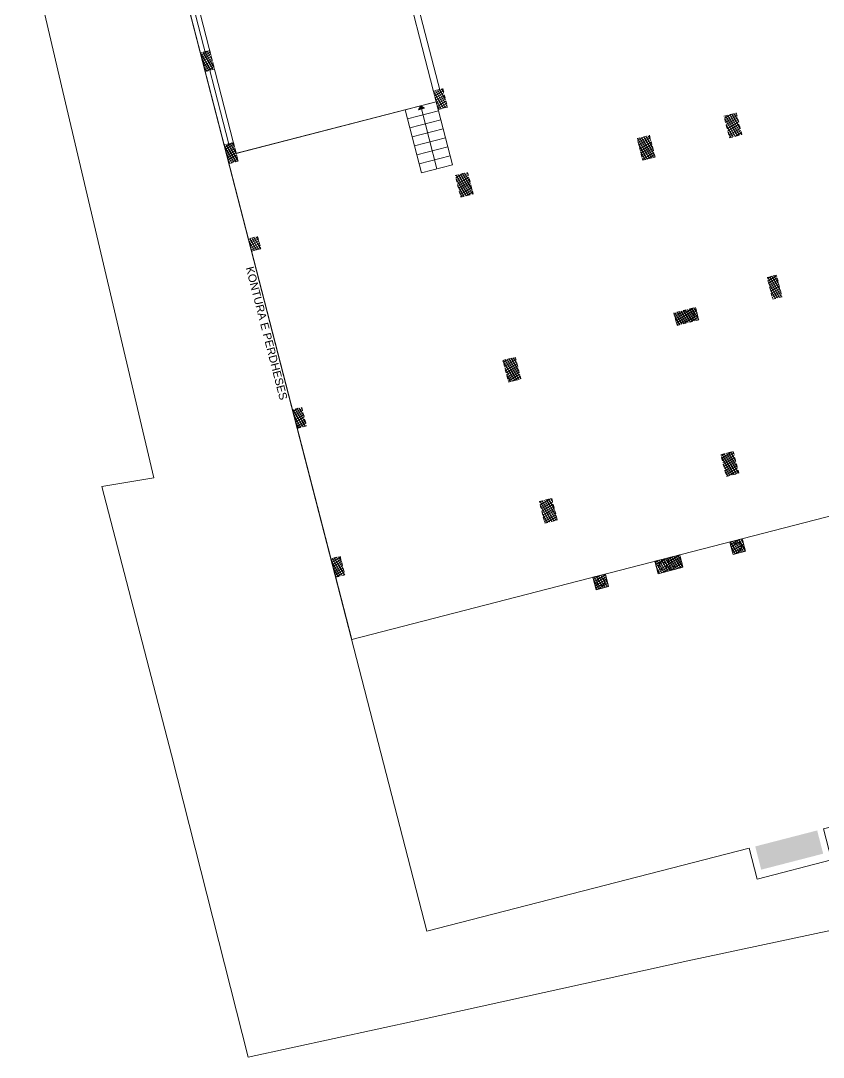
# Model space of a CAD drawing. Header units: metres. Extents: x 7515465 to 7515638, y 4752831 to 4752943.
# Drawn here: x 7515495.65 to 7515520.74, y 4752842.24 to 4752874.63 of the extents above; entities that cross this region are included whole.
import ezdxf

# ---------------------------------------------------------------- set-up
doc = ezdxf.new("R2010")
doc.units = ezdxf.units.M
doc.set_wipeout_variables(frame=1)
for name, pattern in [('Dashed Long', [529.166650772095, 317.4999952316285, -211.6666555404665]), ('Dashed Small', [141.11111111108, 70.55555555554, -70.55555555554]), ('Wipeout_Contour', [1000, 0, -1000])]:
    doc.linetypes.add(name, pattern=pattern)
for name, color, linetype, lineweight in [('0_Pen_No__10', 134, 'Continuous', 5), ('0_Pen_No__6', 5, 'Continuous', 5), ('New_0_Pen_No__1', 7, 'Continuous', 5), ('New_2D Drafting - General_Pen_No__20', 1, 'Continuous', 5), ('New_Structural - Bearing_Pen_No__1', 7, 'Continuous', 5), ('New_Structural - Bearing_Pen_No__42', 8, 'Continuous', 5), ('New_Vija bodrumit_Pen_No__6', 5, 'Continuous', 5)]:
    doc.layers.add(name, color=color, linetype=linetype, lineweight=lineweight)
for name, color, linetype, lineweight, true_color in [('New_0_Pen_No__25', 7, 'Continuous', 5, 0x40a5ff), ('New_Structural - Bearing_Pen_No__169', 7, 'Continuous', 5, 0x68b353), ('New_Structural - Bearing_Pen_No__61', 7, 'Continuous', 5, 0x6a6a6a)]:
    doc.layers.add(name, color=color, linetype=linetype, lineweight=lineweight, true_color=true_color)
doc.layers.add('New_Structural - Bearing', color=7, linetype='Continuous')
doc.styles.add('GENERATED_STYLE_3', font='arial.ttf')
doc.linetypes.add('Slash Double', pattern='A,0,[1,Perdhesa1.Shx,S=7.83950620227389,R=0,X=0,Y=0],-987.7777814865101,0', length=987.7777814865101)
pattern_1 = [(44.99999999999999, (-27108401.52130333, 59053074.94903519), (-45.96193909124158, 45.96193909124162), []), (135.0000000000002, (-27108401.52130333, 59053074.94903519), (45.96193909124145, 45.96193909124175), [])]

# ---------------------------------------------------------------- blocks, each defined once
blk = doc.blocks.new('Slab_2', base_point=(-172243.7521782704, 133527.4073564112))
at = {"layer": 'New_Structural - Bearing_Pen_No__1', "color": 7, "linetype": 'Continuous', "lineweight": 5, "flags": 128}
blk.add_lwpolyline([(-172243.7521782704, 133527.4073564112), (-168952.1958727278, 127571.5063988194), (-164671.8934405334, 129937.067496188), (-167963.448156558, 135892.9372388795)], close=True, dxfattribs=at)
blk = doc.blocks.new('Slab_3', base_point=(-175383.3593085408, 181590.5025359094))
at = {"layer": 'New_Structural - Bearing_Pen_No__1', "color": 7, "linetype": 'Continuous', "lineweight": 5, "flags": 128}
blk.add_lwpolyline([(-175383.3593085408, 181590.5025359094), (-193325.9730895013, 171674.3865763694), (-172147.0263479128, 133352.3597643673), (-167866.7152223065, 135717.9048283622), (-164744.4063095376, 130068.2751593441), (-169024.7174349353, 127702.7300954685), (-168879.6064338386, 127440.1604907215), (-150936.9926530905, 137356.2764501423)], close=True, dxfattribs=at)
blk = doc.blocks.new('Column_1', base_point=(-156761.8125266954, 148311.9728805795))
at = {"color": 254, "linetype": 'Wipeout_Contour', "lineweight": 0, "ltscale": 863210.2623438856}
blk.add_wipeout([(-156840.11826246235, 148040.1858099774), (-156490.02545609328, 148233.66714480525), (-156683.50679092857, 148583.75995118177), (-157033.5995972939, 148390.27861634648)], dxfattribs=at).dxf.layer = 'New_Structural - Bearing'
at = {"layer": 'New_Structural - Bearing_Pen_No__169', "linetype": 'Continuous', "lineweight": 5, "true_color": 0x68b353}
h = blk.add_hatch(dxfattribs=at)
h.set_pattern_fill('CONCRETE_BLOCK', color=85, style=0, pattern_type=2)
h.set_pattern_definition(pattern_1)
h.paths.add_polyline_path([(-156840.1182624623, 148040.1858099774), (-156490.0254560933, 148233.6671448052), (-156683.5067909285, 148583.7599511817), (-157033.5995972939, 148390.2786163464)])
at = {"layer": 'New_Structural - Bearing_Pen_No__42', "color": 8, "linetype": 'Dashed Small', "lineweight": 5, "flags": 128}
blk.add_lwpolyline([(-156840.1182624623, 148040.1858099774), (-157033.5995972939, 148390.2786163464), (-156683.5067909285, 148583.7599511817), (-156490.0254560933, 148233.6671448052)], close=True, dxfattribs=at)
blk = doc.blocks.new('Column_3', base_point=(-167983.1117395945, 135824.9605734199))
at = {"color": 254, "linetype": 'Wipeout_Contour', "lineweight": 0, "ltscale": 864100.2379212824}
blk.add_wipeout([(-167647.98663429538, 135838.7867731601), (-167793.09763620788, 136101.35637749732), (-168318.2368448935, 135811.13437367976), (-168173.12584298098, 135548.5647693351)], dxfattribs=at).dxf.layer = 'New_Structural - Bearing'
at = {"layer": 'New_Structural - Bearing_Pen_No__42', "linetype": 'Continuous', "lineweight": 5}
h = blk.add_hatch(dxfattribs=at)
h.set_pattern_fill('CONCRETE_BLOCK', color=8, style=0, pattern_type=2)
h.set_pattern_definition(pattern_1)
h.paths.add_polyline_path([(-167647.9866342954, 135838.7867731601), (-167793.0976362079, 136101.3563774973), (-168318.2368448935, 135811.1343736798), (-168173.125842981, 135548.5647693351)])
at = {"layer": 'New_Structural - Bearing_Pen_No__42', "color": 8, "linetype": 'Dashed Small', "lineweight": 5, "flags": 128}
blk.add_lwpolyline([(-167647.9866342954, 135838.7867731601), (-167793.0976362079, 136101.3563774973), (-168318.2368448935, 135811.1343736798), (-168173.125842981, 135548.5647693351)], close=True, dxfattribs=at)
blk = doc.blocks.new('Column_7', base_point=(-164900.2888805233, 147406.0767961815))
at = {"color": 254, "linetype": 'Wipeout_Contour', "lineweight": 0, "ltscale": 884721.5924064456}
blk.add_wipeout([(-164521.4021745026, 147444.0881629065), (-164666.51317641512, 147706.6577672437), (-165279.1755865477, 147368.06542945656), (-165134.0645846352, 147105.4958251119)], dxfattribs=at).dxf.layer = 'New_Structural - Bearing'
at = {"layer": 'New_Structural - Bearing_Pen_No__42', "linetype": 'Continuous', "lineweight": 5}
h = blk.add_hatch(dxfattribs=at)
h.set_pattern_fill('CONCRETE_BLOCK', color=8, style=0, pattern_type=2)
h.set_pattern_definition(pattern_1)
h.paths.add_polyline_path([(-164521.4021745026, 147444.0881629065), (-164666.5131764151, 147706.6577672437), (-165279.1755865477, 147368.0654294565), (-165134.0645846352, 147105.4958251119)])
at = {"layer": 'New_Structural - Bearing_Pen_No__42', "color": 8, "linetype": 'Dashed Small', "lineweight": 5, "flags": 128}
blk.add_lwpolyline([(-164521.4021745026, 147444.0881629065), (-164666.5131764151, 147706.6577672437), (-165279.1755865477, 147368.0654294565), (-165134.0645846352, 147105.4958251119)], close=True, dxfattribs=at)
blk = doc.blocks.new('Column_8', base_point=(-164715.6918257363, 129912.7612996101))
at = {"color": 254, "linetype": 'Wipeout_Contour', "lineweight": 0, "ltscale": 839129.6889753968}
blk.add_wipeout([(-164380.5667204373, 129926.58749935035), (-164525.6777223498, 130189.15710369502), (-165050.8169310354, 129898.93509987001), (-164905.70592912662, 129636.3654955328)], dxfattribs=at).dxf.layer = 'New_Structural - Bearing'
at = {"layer": 'New_Structural - Bearing_Pen_No__42', "linetype": 'Continuous', "lineweight": 5}
h = blk.add_hatch(dxfattribs=at)
h.set_pattern_fill('CONCRETE_BLOCK', color=8, style=0, pattern_type=2)
h.set_pattern_definition(pattern_1)
h.paths.add_polyline_path([(-164380.5667204373, 129926.5874993503), (-164525.6777223498, 130189.157103695), (-165050.8169310354, 129898.93509987), (-164905.7059291266, 129636.3654955328)])
at = {"layer": 'New_Structural - Bearing_Pen_No__42', "color": 8, "linetype": 'Dashed Small', "lineweight": 5, "flags": 128}
blk.add_lwpolyline([(-164380.5667204373, 129926.5874993503), (-164525.6777223498, 130189.157103695), (-165050.8169310354, 129898.93509987), (-164905.7059291266, 129636.3654955328)], close=True, dxfattribs=at)
blk = doc.blocks.new('Column_9', base_point=(-165574.1473426446, 137213.4090767056))
at = {"color": 254, "linetype": 'Wipeout_Contour', "lineweight": 0, "ltscale": 860162.1203230715}
blk.add_wipeout([(-165171.07546963915, 137207.6588427126), (-165364.55680552125, 137557.75164850053), (-165977.2192156501, 137219.15931070593), (-165783.737879768, 136869.066504918)], dxfattribs=at).dxf.layer = 'New_Structural - Bearing'
at = {"layer": 'New_Structural - Bearing_Pen_No__42', "linetype": 'Continuous', "lineweight": 5}
h = blk.add_hatch(dxfattribs=at)
h.set_pattern_fill('CONCRETE_BLOCK', color=8, style=0, pattern_type=2)
h.set_pattern_definition(pattern_1)
h.paths.add_polyline_path([(-165171.0754696392, 137207.6588427126), (-165364.5568055212, 137557.7516485006), (-165977.2192156501, 137219.159310706), (-165783.737879768, 136869.066504918)])
at = {"layer": 'New_Structural - Bearing_Pen_No__42', "color": 8, "linetype": 'Dashed Small', "lineweight": 5, "flags": 128}
blk.add_lwpolyline([(-165171.0754696392, 137207.6588427126), (-165364.5568055212, 137557.7516485006), (-165977.2192156501, 137219.159310706), (-165783.737879768, 136869.066504918)], close=True, dxfattribs=at)
blk = doc.blocks.new('Column_10', base_point=(-169469.0086605474, 144881.1405924112))
at = {"color": 254, "linetype": 'Wipeout_Contour', "lineweight": 0, "ltscale": 891833.1890785601}
blk.add_wipeout([(-169065.93678754193, 144875.3903584108), (-169259.41812342402, 145225.48316419873), (-169872.0805335529, 144886.89082640412), (-169678.5991976708, 144536.7980206162)], dxfattribs=at).dxf.layer = 'New_Structural - Bearing'
at = {"layer": 'New_Structural - Bearing_Pen_No__42', "linetype": 'Continuous', "lineweight": 5}
h = blk.add_hatch(dxfattribs=at)
h.set_pattern_fill('CONCRETE_BLOCK', color=8, style=0, pattern_type=2)
h.set_pattern_definition(pattern_1)
h.paths.add_polyline_path([(-169065.936787542, 144875.3903584108), (-169259.4181234241, 145225.4831641987), (-169872.0805335529, 144886.8908264041), (-169678.5991976708, 144536.7980206162)])
at = {"layer": 'New_Structural - Bearing_Pen_No__42', "color": 8, "linetype": 'Dashed Small', "lineweight": 5, "flags": 128}
blk.add_lwpolyline([(-169065.936787542, 144875.3903584108), (-169259.4181234241, 145225.4831641987), (-169872.0805335529, 144886.8908264041), (-169678.5991976708, 144536.7980206162)], close=True, dxfattribs=at)
blk = doc.blocks.new('Column_11', base_point=(-157236.8343281895, 134046.0062714145))
at = {"color": 254, "linetype": 'Wipeout_Contour', "lineweight": 0, "ltscale": 826480.1087852789}
blk.add_wipeout([(-156901.70922289038, 134059.8324711546), (-157046.82022480288, 134322.40207549182), (-157571.9594334885, 134032.18007167426), (-157426.8484315797, 133769.6104673296)], dxfattribs=at).dxf.layer = 'New_Structural - Bearing'
at = {"layer": 'New_Structural - Bearing_Pen_No__42', "linetype": 'Continuous', "lineweight": 5}
h = blk.add_hatch(dxfattribs=at)
h.set_pattern_fill('CONCRETE_BLOCK', color=8, style=0, pattern_type=2)
h.set_pattern_definition(pattern_1)
h.paths.add_polyline_path([(-156901.7092228904, 134059.8324711546), (-157046.8202248029, 134322.4020754918), (-157571.9594334885, 134032.1800716743), (-157426.8484315798, 133769.6104673296)])
at = {"layer": 'New_Structural - Bearing_Pen_No__42', "color": 8, "linetype": 'Dashed Small', "lineweight": 5, "flags": 128}
blk.add_lwpolyline([(-156901.7092228904, 134059.8324711546), (-157046.8202248029, 134322.4020754918), (-157571.9594334885, 134032.1800716743), (-157426.8484315798, 133769.6104673296)], close=True, dxfattribs=at)
blk = doc.blocks.new('Column_15', base_point=(-168114.6393148564, 142430.4909465164))
at = {"color": 254, "linetype": 'Wipeout_Contour', "lineweight": 0, "ltscale": 881354.312276698}
blk.add_wipeout([(-167711.56744185093, 142424.740712516), (-167905.04877773303, 142774.83351831138), (-168517.7111878656, 142436.24118051678), (-168324.22985198352, 142086.1483747214)], dxfattribs=at).dxf.layer = 'New_Structural - Bearing'
at = {"layer": 'New_Structural - Bearing_Pen_No__42', "linetype": 'Continuous', "lineweight": 5}
h = blk.add_hatch(dxfattribs=at)
h.set_pattern_fill('CONCRETE_BLOCK', color=8, style=0, pattern_type=2)
h.set_pattern_definition(pattern_1)
h.paths.add_polyline_path([(-167711.5674418509, 142424.740712516), (-167905.048777733, 142774.8335183114), (-168517.7111878656, 142436.2411805168), (-168324.2298519835, 142086.1483747214)])
at = {"layer": 'New_Structural - Bearing_Pen_No__42', "color": 8, "linetype": 'Dashed Small', "lineweight": 5, "flags": 128}
blk.add_lwpolyline([(-167711.5674418509, 142424.740712516), (-167905.048777733, 142774.8335183114), (-168517.7111878656, 142436.2411805168), (-168324.2298519835, 142086.1483747214)], close=True, dxfattribs=at)
blk = doc.blocks.new('Column_17', base_point=(-167315.1309647486, 128476.1623586565))
at = {"color": 254, "linetype": 'Wipeout_Contour', "lineweight": 0, "ltscale": 843806.2024858064}
blk.add_wipeout([(-166980.00585944948, 128489.98855839671), (-167125.11686136198, 128752.55816273393), (-167650.2560700476, 128462.33615891637), (-167505.1450681388, 128199.7665545717)], dxfattribs=at).dxf.layer = 'New_Structural - Bearing'
at = {"layer": 'New_Structural - Bearing_Pen_No__42', "linetype": 'Continuous', "lineweight": 5}
h = blk.add_hatch(dxfattribs=at)
h.set_pattern_fill('CONCRETE_BLOCK', color=8, style=0, pattern_type=2)
h.set_pattern_definition(pattern_1)
h.paths.add_polyline_path([(-166980.0058594495, 128489.9885583967), (-167125.116861362, 128752.5581627339), (-167650.2560700476, 128462.3361589164), (-167505.1450681388, 128199.7665545717)])
at = {"layer": 'New_Structural - Bearing_Pen_No__42', "color": 8, "linetype": 'Dashed Small', "lineweight": 5, "flags": 128}
blk.add_lwpolyline([(-166980.0058594495, 128489.9885583967), (-167125.116861362, 128752.5581627339), (-167650.2560700476, 128462.3361589164), (-167505.1450681388, 128199.7665545717)], close=True, dxfattribs=at)
blk = doc.blocks.new('Column_25', base_point=(-153031.3444921486, 136370.2008057013))
at = {"color": 254, "linetype": 'Wipeout_Contour', "lineweight": 0, "ltscale": 819907.3780786816}
blk.add_wipeout([(-152696.21938684958, 136384.02700544146), (-152841.33038875836, 136646.59660978612), (-153366.4695974477, 136356.37460596111), (-153221.3585955352, 136093.8050016239)], dxfattribs=at).dxf.layer = 'New_Structural - Bearing'
at = {"layer": 'New_Structural - Bearing_Pen_No__42', "linetype": 'Continuous', "lineweight": 5}
h = blk.add_hatch(dxfattribs=at)
h.set_pattern_fill('CONCRETE_BLOCK', color=8, style=0, pattern_type=2)
h.set_pattern_definition(pattern_1)
h.paths.add_polyline_path([(-152696.2193868496, 136384.0270054415), (-152841.3303887583, 136646.5966097862), (-153366.4695974477, 136356.3746059611), (-153221.3585955352, 136093.8050016239)])
at = {"layer": 'New_Structural - Bearing_Pen_No__42', "color": 8, "linetype": 'Dashed Small', "lineweight": 5, "flags": 128}
blk.add_lwpolyline([(-152696.2193868496, 136384.0270054415), (-152841.3303887583, 136646.5966097862), (-153366.4695974477, 136356.3746059611), (-153221.3585955352, 136093.8050016239)], close=True, dxfattribs=at)
blk = doc.blocks.new('Column_28', base_point=(-163326.8876299262, 144962.2213084102))
at = {"color": 254, "linetype": 'Wipeout_Contour', "lineweight": 0, "ltscale": 873519.2720615502}
blk.add_wipeout([(-163074.6770053357, 144815.9687988311), (-163316.52867518738, 145253.58480606973), (-163579.098254513, 145108.47381798923), (-163337.2465846613, 144670.8578107506)], dxfattribs=at).dxf.layer = 'New_Structural - Bearing'
at = {"layer": 'New_Structural - Bearing_Pen_No__42', "linetype": 'Continuous', "lineweight": 5}
h = blk.add_hatch(dxfattribs=at)
h.set_pattern_fill('CONCRETE_BLOCK', color=8, style=0, pattern_type=2)
h.set_pattern_definition(pattern_1)
h.paths.add_polyline_path([(-163074.6770053357, 144815.9687988311), (-163316.5286751874, 145253.5848060697), (-163579.098254513, 145108.4738179892), (-163337.2465846613, 144670.8578107506)])
at = {"layer": 'New_Structural - Bearing_Pen_No__42', "color": 8, "linetype": 'Dashed Small', "lineweight": 5, "flags": 128}
blk.add_lwpolyline([(-163074.6770053357, 144815.9687988311), (-163316.5286751874, 145253.5848060697), (-163579.098254513, 145108.4738179892), (-163337.2465846613, 144670.8578107506)], close=True, dxfattribs=at)
blk = doc.blocks.new('Column_30', base_point=(-159201.2127674073, 147430.8361140862))
at = {"color": 254, "linetype": 'Wipeout_Contour', "lineweight": 0, "ltscale": 867926.191915613}
blk.add_wipeout([(-158798.14089440182, 147425.0858800933), (-158991.62223028764, 147775.17868588123), (-159604.2846404165, 147436.58634807917), (-159410.80330453068, 147086.4935422987)], dxfattribs=at).dxf.layer = 'New_Structural - Bearing'
at = {"layer": 'New_Structural - Bearing_Pen_No__42', "linetype": 'Continuous', "lineweight": 5}
h = blk.add_hatch(dxfattribs=at)
h.set_pattern_fill('CONCRETE_BLOCK', color=8, style=0, pattern_type=2)
h.set_pattern_definition(pattern_1)
h.paths.add_polyline_path([(-158798.1408944018, 147425.0858800933), (-158991.6222302876, 147775.1786858812), (-159604.2846404165, 147436.5863480791), (-159410.8033045307, 147086.4935422987)])
at = {"layer": 'New_Structural - Bearing_Pen_No__42', "color": 8, "linetype": 'Dashed Small', "lineweight": 5, "flags": 128}
blk.add_lwpolyline([(-158798.1408944018, 147425.0858800933), (-158991.6222302876, 147775.1786858812), (-159604.2846404165, 147436.5863480791), (-159410.8033045307, 147086.4935422987)], close=True, dxfattribs=at)
blk = doc.blocks.new('Column_36', base_point=(-167983.1117395945, 135824.9605734199))
at = {"layer": 'New_Structural - Bearing_Pen_No__42', "linetype": 'Continuous', "lineweight": 5}
h = blk.add_hatch(dxfattribs=at)
h.set_pattern_fill('CONCRETE_BLOCK', color=8, style=0, pattern_type=2)
h.set_pattern_definition(pattern_1)
h.paths.add_polyline_path([(-167647.9866342954, 135838.7867731601), (-167793.0976362079, 136101.3563774973), (-168318.2368448935, 135811.1343736798), (-168173.125842981, 135548.5647693351)])
at = {"layer": 'New_Structural - Bearing_Pen_No__42', "color": 8, "linetype": 'Dashed Small', "lineweight": 5, "flags": 128}
blk.add_lwpolyline([(-167647.9866342954, 135838.7867731601), (-167793.0976362079, 136101.3563774973), (-168318.2368448935, 135811.1343736798), (-168173.125842981, 135548.5647693351)], close=True, dxfattribs=at)
blk = doc.blocks.new('Column_40', base_point=(-164900.2888805233, 147406.0767961815))
at = {"layer": 'New_Structural - Bearing_Pen_No__42', "linetype": 'Continuous', "lineweight": 5}
h = blk.add_hatch(dxfattribs=at)
h.set_pattern_fill('CONCRETE_BLOCK', color=8, style=0, pattern_type=2)
h.set_pattern_definition(pattern_1)
h.paths.add_polyline_path([(-164521.4021745026, 147444.0881629065), (-164666.5131764151, 147706.6577672437), (-165279.1755865477, 147368.0654294565), (-165134.0645846352, 147105.4958251119)])
at = {"layer": 'New_Structural - Bearing_Pen_No__42', "color": 8, "linetype": 'Dashed Small', "lineweight": 5, "flags": 128}
blk.add_lwpolyline([(-164521.4021745026, 147444.0881629065), (-164666.5131764151, 147706.6577672437), (-165279.1755865477, 147368.0654294565), (-165134.0645846352, 147105.4958251119)], close=True, dxfattribs=at)
blk = doc.blocks.new('Column_41', base_point=(-164715.6918257363, 129912.7612996101))
at = {"layer": 'New_Structural - Bearing_Pen_No__42', "linetype": 'Continuous', "lineweight": 5}
h = blk.add_hatch(dxfattribs=at)
h.set_pattern_fill('CONCRETE_BLOCK', color=8, style=0, pattern_type=2)
h.set_pattern_definition(pattern_1)
h.paths.add_polyline_path([(-164380.5667204373, 129926.5874993503), (-164525.6777223498, 130189.157103695), (-165050.8169310354, 129898.93509987), (-164905.7059291266, 129636.3654955328)])
at = {"layer": 'New_Structural - Bearing_Pen_No__42', "color": 8, "linetype": 'Dashed Small', "lineweight": 5, "flags": 128}
blk.add_lwpolyline([(-164380.5667204373, 129926.5874993503), (-164525.6777223498, 130189.157103695), (-165050.8169310354, 129898.93509987), (-164905.7059291266, 129636.3654955328)], close=True, dxfattribs=at)
blk = doc.blocks.new('Column_42', base_point=(-165574.1473426446, 137213.4090767056))
at = {"layer": 'New_Structural - Bearing_Pen_No__42', "linetype": 'Continuous', "lineweight": 5}
h = blk.add_hatch(dxfattribs=at)
h.set_pattern_fill('CONCRETE_BLOCK', color=8, style=0, pattern_type=2)
h.set_pattern_definition(pattern_1)
h.paths.add_polyline_path([(-165171.0754696392, 137207.6588427126), (-165364.5568055212, 137557.7516485006), (-165977.2192156501, 137219.159310706), (-165783.737879768, 136869.066504918)])
at = {"layer": 'New_Structural - Bearing_Pen_No__42', "color": 8, "linetype": 'Dashed Small', "lineweight": 5, "flags": 128}
blk.add_lwpolyline([(-165171.0754696392, 137207.6588427126), (-165364.5568055212, 137557.7516485006), (-165977.2192156501, 137219.159310706), (-165783.737879768, 136869.066504918)], close=True, dxfattribs=at)
blk = doc.blocks.new('Column_43', base_point=(-169469.0086605474, 144881.1405924112))
at = {"layer": 'New_Structural - Bearing_Pen_No__42', "linetype": 'Continuous', "lineweight": 5}
h = blk.add_hatch(dxfattribs=at)
h.set_pattern_fill('CONCRETE_BLOCK', color=8, style=0, pattern_type=2)
h.set_pattern_definition(pattern_1)
h.paths.add_polyline_path([(-169065.936787542, 144875.3903584108), (-169259.4181234241, 145225.4831641987), (-169872.0805335529, 144886.8908264041), (-169678.5991976708, 144536.7980206162)])
at = {"layer": 'New_Structural - Bearing_Pen_No__42', "color": 8, "linetype": 'Dashed Small', "lineweight": 5, "flags": 128}
blk.add_lwpolyline([(-169065.936787542, 144875.3903584108), (-169259.4181234241, 145225.4831641987), (-169872.0805335529, 144886.8908264041), (-169678.5991976708, 144536.7980206162)], close=True, dxfattribs=at)
blk = doc.blocks.new('Column_44', base_point=(-157236.8343281895, 134046.0062714145))
at = {"layer": 'New_Structural - Bearing_Pen_No__42', "linetype": 'Continuous', "lineweight": 5}
h = blk.add_hatch(dxfattribs=at)
h.set_pattern_fill('CONCRETE_BLOCK', color=8, style=0, pattern_type=2)
h.set_pattern_definition(pattern_1)
h.paths.add_polyline_path([(-156901.7092228904, 134059.8324711546), (-157046.8202248029, 134322.4020754918), (-157571.9594334885, 134032.1800716743), (-157426.8484315798, 133769.6104673296)])
at = {"layer": 'New_Structural - Bearing_Pen_No__42', "color": 8, "linetype": 'Dashed Small', "lineweight": 5, "flags": 128}
blk.add_lwpolyline([(-156901.7092228904, 134059.8324711546), (-157046.8202248029, 134322.4020754918), (-157571.9594334885, 134032.1800716743), (-157426.8484315798, 133769.6104673296)], close=True, dxfattribs=at)
blk = doc.blocks.new('Column_48', base_point=(-168114.6393148564, 142430.4909465164))
at = {"layer": 'New_Structural - Bearing_Pen_No__42', "linetype": 'Continuous', "lineweight": 5}
h = blk.add_hatch(dxfattribs=at)
h.set_pattern_fill('CONCRETE_BLOCK', color=8, style=0, pattern_type=2)
h.set_pattern_definition(pattern_1)
h.paths.add_polyline_path([(-167711.5674418509, 142424.740712516), (-167905.048777733, 142774.8335183114), (-168517.7111878656, 142436.2411805168), (-168324.2298519835, 142086.1483747214)])
at = {"layer": 'New_Structural - Bearing_Pen_No__42', "color": 8, "linetype": 'Dashed Small', "lineweight": 5, "flags": 128}
blk.add_lwpolyline([(-167711.5674418509, 142424.740712516), (-167905.048777733, 142774.8335183114), (-168517.7111878656, 142436.2411805168), (-168324.2298519835, 142086.1483747214)], close=True, dxfattribs=at)
blk = doc.blocks.new('Column_50', base_point=(-167315.1309647486, 128476.1623586565))
at = {"layer": 'New_Structural - Bearing_Pen_No__42', "linetype": 'Continuous', "lineweight": 5}
h = blk.add_hatch(dxfattribs=at)
h.set_pattern_fill('CONCRETE_BLOCK', color=8, style=0, pattern_type=2)
h.set_pattern_definition(pattern_1)
h.paths.add_polyline_path([(-166980.0058594495, 128489.9885583967), (-167125.116861362, 128752.5581627339), (-167650.2560700476, 128462.3361589164), (-167505.1450681388, 128199.7665545717)])
at = {"layer": 'New_Structural - Bearing_Pen_No__42', "color": 8, "linetype": 'Dashed Small', "lineweight": 5, "flags": 128}
blk.add_lwpolyline([(-166980.0058594495, 128489.9885583967), (-167125.116861362, 128752.5581627339), (-167650.2560700476, 128462.3361589164), (-167505.1450681388, 128199.7665545717)], close=True, dxfattribs=at)
blk = doc.blocks.new('Column_58', base_point=(-153031.3444921486, 136370.2008057013))
at = {"layer": 'New_Structural - Bearing_Pen_No__42', "linetype": 'Continuous', "lineweight": 5}
h = blk.add_hatch(dxfattribs=at)
h.set_pattern_fill('CONCRETE_BLOCK', color=8, style=0, pattern_type=2)
h.set_pattern_definition(pattern_1)
h.paths.add_polyline_path([(-152696.2193868496, 136384.0270054415), (-152841.3303887583, 136646.5966097862), (-153366.4695974477, 136356.3746059611), (-153221.3585955352, 136093.8050016239)])
at = {"layer": 'New_Structural - Bearing_Pen_No__42', "color": 8, "linetype": 'Dashed Small', "lineweight": 5, "flags": 128}
blk.add_lwpolyline([(-152696.2193868496, 136384.0270054415), (-152841.3303887583, 136646.5966097862), (-153366.4695974477, 136356.3746059611), (-153221.3585955352, 136093.8050016239)], close=True, dxfattribs=at)
blk = doc.blocks.new('Column_61', base_point=(-163326.8876299262, 144962.2213084102))
at = {"layer": 'New_Structural - Bearing_Pen_No__42', "linetype": 'Continuous', "lineweight": 5}
h = blk.add_hatch(dxfattribs=at)
h.set_pattern_fill('CONCRETE_BLOCK', color=8, style=0, pattern_type=2)
h.set_pattern_definition(pattern_1)
h.paths.add_polyline_path([(-162982.5450581312, 144752.6307712868), (-163321.1373959258, 145365.2931814194), (-163671.2302017175, 145171.8118455335), (-163332.6378639229, 144559.149435401)])
at = {"layer": 'New_Structural - Bearing_Pen_No__42', "color": 8, "linetype": 'Dashed Small', "lineweight": 5, "flags": 128}
blk.add_lwpolyline([(-162982.5450581312, 144752.6307712868), (-163321.1373959258, 145365.2931814194), (-163671.2302017175, 145171.8118455335), (-163332.6378639229, 144559.149435401)], close=True, dxfattribs=at)
blk = doc.blocks.new('Column_63', base_point=(-159201.2127674073, 147430.8361140862))
at = {"layer": 'New_Structural - Bearing_Pen_No__42', "linetype": 'Continuous', "lineweight": 5}
h = blk.add_hatch(dxfattribs=at)
h.set_pattern_fill('CONCRETE_BLOCK', color=8, style=0, pattern_type=2)
h.set_pattern_definition(pattern_1)
h.paths.add_polyline_path([(-158798.1408944018, 147425.0858800933), (-158991.6222302876, 147775.1786858812), (-159604.2846404165, 147436.5863480791), (-159410.8033045307, 147086.4935422987)])
at = {"layer": 'New_Structural - Bearing_Pen_No__42', "color": 8, "linetype": 'Dashed Small', "lineweight": 5, "flags": 128}
blk.add_lwpolyline([(-158798.1408944018, 147425.0858800933), (-158991.6222302876, 147775.1786858812), (-159604.2846404165, 147436.5863480791), (-159410.8033045307, 147086.4935422987)], close=True, dxfattribs=at)
blk = doc.blocks.new('Column_69', base_point=(-155787.8357698917, 146547.0610891059))
at = {"color": 254, "linetype": 'Wipeout_Contour', "lineweight": 0, "ltscale": 855531.937776977}
blk.add_wipeout([(-155866.1415056586, 146275.2740185037), (-155516.04869929326, 146468.755353339), (-155709.53003412855, 146818.84815970805), (-156059.6228404939, 146625.3668248802)], dxfattribs=at).dxf.layer = 'New_Structural - Bearing'
at = {"layer": 'New_Structural - Bearing_Pen_No__169', "linetype": 'Continuous', "lineweight": 5, "true_color": 0x68b353}
h = blk.add_hatch(dxfattribs=at)
h.set_pattern_fill('CONCRETE_BLOCK', color=85, style=0, pattern_type=2)
h.set_pattern_definition(pattern_1)
h.paths.add_polyline_path([(-155866.1415056586, 146275.2740185037), (-155516.0486992933, 146468.755353339), (-155709.5300341286, 146818.8481597081), (-156059.6228404939, 146625.3668248802)])
at = {"layer": 'New_Structural - Bearing_Pen_No__42', "color": 8, "linetype": 'Dashed Small', "lineweight": 5, "flags": 128}
blk.add_lwpolyline([(-155866.1415056586, 146275.2740185037), (-156059.6228404939, 146625.3668248802), (-155709.5300341286, 146818.8481597081), (-155516.0486992933, 146468.755353339)], close=True, dxfattribs=at)
blk = doc.blocks.new('Column_72', base_point=(-154626.3489512764, 144445.4207411334))
at = {"color": 254, "linetype": 'Wipeout_Contour', "lineweight": 0, "ltscale": 846393.0766264524}
blk.add_wipeout([(-154704.6546870433, 144173.6336705312), (-154354.56188067797, 144367.1150053665), (-154548.04321551326, 144717.20781173557), (-154898.1360218786, 144523.72647690028)], dxfattribs=at).dxf.layer = 'New_Structural - Bearing'
at = {"layer": 'New_Structural - Bearing_Pen_No__169', "linetype": 'Continuous', "lineweight": 5, "true_color": 0x68b353}
h = blk.add_hatch(dxfattribs=at)
h.set_pattern_fill('CONCRETE_BLOCK', color=85, style=0, pattern_type=2)
h.set_pattern_definition(pattern_1)
h.paths.add_polyline_path([(-154704.6546870433, 144173.6336705312), (-154354.5618806779, 144367.1150053665), (-154548.0432155132, 144717.2078117356), (-154898.1360218786, 144523.7264769003)])
at = {"layer": 'New_Structural - Bearing_Pen_No__42', "color": 8, "linetype": 'Dashed Small', "lineweight": 5, "flags": 128}
blk.add_lwpolyline([(-154704.6546870433, 144173.6336705312), (-154898.1360218786, 144523.7264769003), (-154548.0432155132, 144717.2078117356), (-154354.5618806779, 144367.1150053665)], close=True, dxfattribs=at)
blk = doc.blocks.new('Column_74', base_point=(-155594.354434941, 146196.968282707))
at = {"color": 254, "linetype": 'Wipeout_Contour', "lineweight": 0, "ltscale": 854008.869407107}
blk.add_wipeout([(-155672.66017070782, 145925.1812121049), (-155322.56736434248, 146118.66254693273), (-155516.04869917777, 146468.75535330924), (-155866.1415055431, 146275.27401847395)], dxfattribs=at).dxf.layer = 'New_Structural - Bearing'
at = {"layer": 'New_Structural - Bearing_Pen_No__169', "linetype": 'Continuous', "lineweight": 5, "true_color": 0x68b353}
h = blk.add_hatch(dxfattribs=at)
h.set_pattern_fill('CONCRETE_BLOCK', color=85, style=0, pattern_type=2)
h.set_pattern_definition(pattern_1)
h.paths.add_polyline_path([(-155672.6601707079, 145925.1812121049), (-155322.5673643425, 146118.6625469327), (-155516.0486991778, 146468.7553533092), (-155866.1415055431, 146275.2740184739)])
at = {"layer": 'New_Structural - Bearing_Pen_No__42', "color": 8, "linetype": 'Dashed Small', "lineweight": 5, "flags": 128}
blk.add_lwpolyline([(-155672.6601707079, 145925.1812121049), (-155866.1415055431, 146275.2740184739), (-155516.0486991778, 146468.7553533092), (-155322.5673643425, 146118.6625469327)], close=True, dxfattribs=at)
blk = doc.blocks.new('Column_81', base_point=(-162151.2620718256, 131330.0120480433))
at = {"layer": 'New_Structural - Bearing_Pen_No__42', "linetype": 'Continuous', "lineweight": 5}
h = blk.add_hatch(dxfattribs=at)
h.set_pattern_fill('CONCRETE_BLOCK', color=8, style=0, pattern_type=2)
h.set_pattern_definition(pattern_1)
h.paths.add_polyline_path([(-161903.6601679735, 131295.4679138139), (-162048.771169886, 131558.0375181511), (-162398.8639756776, 131364.5561822727), (-162253.7529737651, 131101.9865779355)])
at = {"layer": 'New_Structural - Bearing_Pen_No__42', "color": 8, "linetype": 'Dashed Small', "lineweight": 5, "flags": 128}
blk.add_lwpolyline([(-161903.6601679735, 131295.4679138139), (-162048.771169886, 131558.0375181511), (-162398.8639756776, 131364.5561822727), (-162253.7529737651, 131101.9865779355)], close=True, dxfattribs=at)
blk = doc.blocks.new('Line_6', base_point=(-165848.1425653063, 136262.2066016644))
at = {"layer": 'New_Structural - Bearing_Pen_No__61', "linetype": 'Continuous', "lineweight": 5, "true_color": 0x6a6a6a}
blk.add_hatch(color=251, dxfattribs=at).paths.add_polyline_path([(-167624.8635576479, 135280.2888274193), (-167488.9700223505, 135241.1359595358), (-167585.7106897607, 135416.1823627129)])
at = {"layer": 'New_Structural - Bearing_Pen_No__1', "color": 7, "linetype": 'Continuous', "lineweight": 5}
blk.add_line((-165848.1425653063, 136262.2066016644), (-167537.3403560556, 135328.6591611281), dxfattribs=at)
at = {"layer": 'New_Structural - Bearing_Pen_No__61', "color": 251, "linetype": 'Continuous', "lineweight": 5, "true_color": 0x6a6a6a}
for p, q in [((-167624.8635576479, 135280.2888274193), (-167585.7106897607, 135416.1823627129)), ((-167585.7106897607, 135416.1823627129), (-167488.9700223505, 135241.1359595358)), ((-167624.8635576479, 135280.2888274193), (-167488.9700223505, 135241.1359595358))]:
    blk.add_line(p, q, dxfattribs=at)
blk = doc.blocks.new('Column_102', base_point=(-160353.3882989995, 140098.6995079443))
at = {"color": 254, "linetype": 'Wipeout_Contour', "lineweight": 0, "ltscale": 851736.7466020391}
blk.add_wipeout([(-159950.31642599404, 140092.94927394384), (-160143.79776187614, 140443.0420797392), (-160756.460172005, 140104.4497419446), (-160562.9788361229, 139754.3569361567)], dxfattribs=at).dxf.layer = 'New_Structural - Bearing'
at = {"layer": 'New_Structural - Bearing_Pen_No__42', "linetype": 'Continuous', "lineweight": 5}
h = blk.add_hatch(dxfattribs=at)
h.set_pattern_fill('CONCRETE_BLOCK', color=8, style=0, pattern_type=2)
h.set_pattern_definition(pattern_1)
h.paths.add_polyline_path([(-159950.316425994, 140092.9492739439), (-160143.7977618761, 140443.0420797393), (-160756.460172005, 140104.4497419447), (-160562.9788361229, 139754.3569361567)])
at = {"layer": 'New_Structural - Bearing_Pen_No__42', "color": 8, "linetype": 'Dashed Small', "lineweight": 5, "flags": 128}
blk.add_lwpolyline([(-159950.316425994, 140092.9492739439), (-160143.7977618761, 140443.0420797393), (-160756.460172005, 140104.4497419447), (-160562.9788361229, 139754.3569361567)], close=True, dxfattribs=at)
blk = doc.blocks.new('Column_111', base_point=(-156366.7065637708, 142301.9681724012))
at = {"color": 254, "linetype": 'Wipeout_Contour', "lineweight": 0, "ltscale": 845699.8163854529}
blk.add_wipeout([(-155963.63469076535, 142296.2179384008), (-156157.11602664745, 142646.31074418873), (-156769.7784367763, 142307.71840639412), (-156576.2971008942, 141957.6256006062)], dxfattribs=at).dxf.layer = 'New_Structural - Bearing'
at = {"layer": 'New_Structural - Bearing_Pen_No__42', "linetype": 'Continuous', "lineweight": 5}
h = blk.add_hatch(dxfattribs=at)
h.set_pattern_fill('CONCRETE_BLOCK', color=8, style=0, pattern_type=2)
h.set_pattern_definition(pattern_1)
h.paths.add_polyline_path([(-155963.6346907653, 142296.2179384008), (-156157.1160266474, 142646.3107441887), (-156769.7784367763, 142307.7184063941), (-156576.2971008942, 141957.6256006062)])
at = {"layer": 'New_Structural - Bearing_Pen_No__42', "color": 8, "linetype": 'Dashed Small', "lineweight": 5, "flags": 128}
blk.add_lwpolyline([(-155963.6346907653, 142296.2179384008), (-156157.1160266474, 142646.3107441887), (-156769.7784367763, 142307.7184063941), (-156576.2971008942, 141957.6256006062)], close=True, dxfattribs=at)
blk = doc.blocks.new('Column_119', base_point=(-160353.3882989995, 140098.6995079443))
at = {"layer": 'New_Structural - Bearing_Pen_No__42', "linetype": 'Continuous', "lineweight": 5}
h = blk.add_hatch(dxfattribs=at)
h.set_pattern_fill('CONCRETE_BLOCK', color=8, style=0, pattern_type=2)
h.set_pattern_definition(pattern_1)
h.paths.add_polyline_path([(-159950.316425994, 140092.9492739439), (-160143.7977618761, 140443.0420797393), (-160756.460172005, 140104.4497419447), (-160562.9788361229, 139754.3569361567)])
at = {"layer": 'New_Structural - Bearing_Pen_No__42', "color": 8, "linetype": 'Dashed Small', "lineweight": 5, "flags": 128}
blk.add_lwpolyline([(-159950.316425994, 140092.9492739439), (-160143.7977618761, 140443.0420797393), (-160756.460172005, 140104.4497419447), (-160562.9788361229, 139754.3569361567)], close=True, dxfattribs=at)
blk = doc.blocks.new('Column_128', base_point=(-156366.7065637708, 142301.9681724012))
at = {"layer": 'New_Structural - Bearing_Pen_No__42', "linetype": 'Continuous', "lineweight": 5}
h = blk.add_hatch(dxfattribs=at)
h.set_pattern_fill('CONCRETE_BLOCK', color=8, style=0, pattern_type=2)
h.set_pattern_definition(pattern_1)
h.paths.add_polyline_path([(-155963.6346907653, 142296.2179384008), (-156157.1160266474, 142646.3107441887), (-156769.7784367763, 142307.7184063941), (-156576.2971008942, 141957.6256006062)])
at = {"layer": 'New_Structural - Bearing_Pen_No__42', "color": 8, "linetype": 'Dashed Small', "lineweight": 5, "flags": 128}
blk.add_lwpolyline([(-155963.6346907653, 142296.2179384008), (-156157.1160266474, 142646.3107441887), (-156769.7784367763, 142307.7184063941), (-156576.2971008942, 141957.6256006062)], close=True, dxfattribs=at)

msp = doc.modelspace()

# ---------------------------------------------------------------- hatches: boundary and pattern name
at = {"layer": 'New_2D Drafting - General_Pen_No__20', "linetype": 'Continuous', "lineweight": 5}
msp.add_hatch(color=1, dxfattribs=at).paths.add_polyline_path([(7515518.612978515, 4752848.831594659), (7515520.549569313, 4752849.331110287), (7515520.736887675, 4752848.604888739), (7515518.800296877, 4752848.105373109)])

# ---------------------------------------------------------------- linework, layer by layer
at = {"layer": '0_Pen_No__6', "color": 5, "linetype": 'ByBlock', "lineweight": 5, "flags": 128}
msp.add_lwpolyline([(7515589.172, 4752880.059999997), (7515584.733, 4752896.469999999), (7515581.943, 4752906.66), (7515558.482999996, 4752901.32), (7515533.671999995, 4752895.140999999), (7515510.411999989, 4752888.490999999), (7515494.316999989, 4752883.743999997), (7515496.97399999, 4752872.416999998), (7515499.809999989, 4752860.350999996), (7515498.18599999, 4752860.073999995), (7515500.361999989, 4752851.694999993), (7515502.76499999, 4752842.243999993), (7515508.138999991, 4752843.410999993), (7515516.508999991, 4752845.260999992), (7515540.969999995, 4752850.460999994), (7515547.499999995, 4752851.810999995), (7515549.879999997, 4752852.340999993), (7515565.830999998, 4752855.619999995), (7515588.001000002, 4752859.779999996)], close=True, dxfattribs=at)
at = {"layer": 'New_Structural - Bearing_Pen_No__1', "color": 7, "linetype": 'Continuous', "lineweight": 5}
for p, q in [((7515508.179989177, 4752869.882621676), (7515507.672980813, 4752871.848261334)), ((7515507.817840345, 4752871.286650004), (7515508.786135729, 4752871.536407813)), ((7515507.890270112, 4752871.005844338), (7515508.858565495, 4752871.255602149)), ((7515507.962699879, 4752870.725038672), (7515508.930995262, 4752870.974796483)), ((7515508.035129644, 4752870.444233006), (7515509.003425027, 4752870.693990817)), ((7515508.107559411, 4752870.163427342), (7515509.075854793, 4752870.413185151))]:
    msp.add_line(p, q, dxfattribs=at)
at = {"layer": 'New_Vija bodrumit_Pen_No__6', "color": 5, "linetype": 'Dashed Small', "lineweight": 5}
msp.add_line((7515518.419319424, 4752848.781643143), (7515518.669033146, 4752847.813336324), dxfattribs=at)

# ---------------------------------------------------------------- block references
at = {"layer": 'New_Structural - Bearing', "color": 7, "linetype": 'Continuous', "lineweight": 5, "xscale": 0.0009999874726117901, "yscale": 0.0009999874726117901, "zscale": 0.0009999874726117901, "rotation": 255.5358130294076}
for name, p in [('Slab_3', (7515554.936782247, 4752867.918648332)), ('Slab_2', (7515507.613495284, 4752876.88339247))]:
    msp.add_blockref(name, p, dxfattribs=at)
at = {"layer": 'New_Structural - Bearing', "color": 8, "lineweight": 5, "xscale": 0.0009999874726117901, "yscale": 0.0009999874726117901, "zscale": 0.0009999874726117901, "rotation": 255.5358130294076}
msp.add_blockref('Column_81', (7515502.964957163, 4752867.659763953), dxfattribs=at)

# ---------------------------------------------------------------- texts
at = {"layer": 'New_0_Pen_No__1', "color": 7, "linetype": 'Continuous', "lineweight": 5, "insert": (7515503.463291312, 4752864.898399632), "char_height": 0.2499968681529475, "attachment_point": 2, "rotation": 284.46336669354764, "style": 'GENERATED_STYLE_3'}
msp.add_mtext('\\A1;{\\pqc;\\fArial|b0|i0|c0|p0;\\W1.000000;KONTURA E \\fArial|b0|i0|c0|p0;\\W1.000000;PERDHESES}', dxfattribs=at)

# ---------------------------------------------------------------- next in the draw order: block references
at = {"layer": 'New_Structural - Bearing', "color": 8, "lineweight": 5, "xscale": 0.0009999874726117901, "yscale": 0.0009999874726117901, "zscale": 0.0009999874726117901, "rotation": 255.5358130294076}
for name, p in [('Column_17', (7515501.491386058, 4752873.372706804)), ('Column_3', (7515508.774009953, 4752872.183985448)), ('Column_10', (7515517.914169976, 4752871.360789984)), ('Column_15', (7515515.202942858, 4752870.661468104)), ('Column_8', (7515502.233166782, 4752870.496869413)), ('Column_9', (7515509.5167422, 4752869.504609806)), ('Column_7', (7515519.217908239, 4752866.306278424)), ('Column_28', (7515516.458551881, 4752865.393172752)), ('Column_11', (7515504.367347283, 4752862.222785316)), ('Column_30', (7515517.818414667, 4752860.781725453)), ('Column_1', (7515518.062319094, 4752858.199591139)), ('Column_69', (7515516.110097628, 4752857.697322393)), ('Column_25', (7515505.567433583, 4752857.570125926)), ('Column_72', (7515513.784989951, 4752857.097594447))]:
    msp.add_blockref(name, p, dxfattribs=at)

# ---------------------------------------------------------------- next in the draw order: linework, layer by layer
at = {"layer": 'New_0_Pen_No__25', "color": 161, "linetype": 'Continuous', "lineweight": 5, "true_color": 0x40a5ff}
for centre in [(7515518.062319094, 4752858.199591139), (7515513.784989951, 4752857.097594447)]:
    msp.add_circle(centre, 0.1249984340765928, dxfattribs=at)
at = {"layer": 'New_Structural - Bearing_Pen_No__1', "color": 7, "linetype": 'Continuous', "lineweight": 5}
for p, q in [((7515507.672980813, 4752871.848261334), (7515508.641276197, 4752872.098019145)), ((7515509.148035004, 4752870.13334702), (7515508.64102664, 4752872.098986678)), ((7515507.74541058, 4752871.56745567), (7515508.713705964, 4752871.817213479)), ((7515508.179989177, 4752869.882621676), (7515509.14828456, 4752870.132379487))]:
    msp.add_line(p, q, dxfattribs=at)
for points in [[(7515518.206026612, 4752858.443201782), (7515517.818708451, 4752858.343298657), (7515517.918611577, 4752857.955980495), (7515518.305929738, 4752858.05588362)], [(7515513.641282436, 4752856.853983803), (7515513.541379309, 4752857.241301965), (7515513.928697469, 4752857.34120509), (7515514.028600594, 4752856.95388693)]]:
    msp.add_lwpolyline(points, close=True, dxfattribs=at)

# ---------------------------------------------------------------- next in the draw order: block references
at = {"layer": 'New_Structural - Bearing', "color": 8, "lineweight": 5, "xscale": 0.0009999874726117901, "yscale": 0.0009999874726117901, "zscale": 0.0009999874726117901, "rotation": 255.5358130294076}
for name, p in [('Column_50', (7515501.491386058, 4752873.372706804)), ('Column_36', (7515508.774009953, 4752872.183985448)), ('Column_43', (7515517.914169976, 4752871.360789984)), ('Column_48', (7515515.202942858, 4752870.661468104)), ('Column_41', (7515502.233166782, 4752870.496869413)), ('Column_42', (7515509.5167422, 4752869.504609806)), ('Column_40', (7515519.217908239, 4752866.306278424)), ('Column_61', (7515516.458551881, 4752865.393172752)), ('Column_44', (7515504.367347283, 4752862.222785316)), ('Column_63', (7515517.818414667, 4752860.781725453)), ('Column_58', (7515505.567433583, 4752857.570125926)), ('Column_74', (7515515.722779469, 4752857.597419268))]:
    msp.add_blockref(name, p, dxfattribs=at)
at = {"layer": 'New_Structural - Bearing', "color": 7, "linetype": 'Continuous', "lineweight": 5, "xscale": 0.0009999874726117901, "yscale": 0.0009999874726117901, "zscale": 0.0009999874726117901, "rotation": 255.5358130294076}
msp.add_blockref('Line_6', (7515508.664136868, 4752870.007500581), dxfattribs=at)

# ---------------------------------------------------------------- next in the draw order: linework, layer by layer
at = {"layer": '0_Pen_No__10', "color": 134, "linetype": 'Slash Double', "lineweight": 5, "flags": 128}
msp.add_lwpolyline([(7515589.171909439, 4752880.060333228), (7515584.732965048, 4752896.470127653), (7515581.943, 4752906.66), (7515558.483293893, 4752901.320066897), (7515533.672604711, 4752895.141144302), (7515510.412896097, 4752888.491227612), (7515494.318097726, 4752883.744287077), (7515496.975064441, 4752872.417428976), (7515499.811028912, 4752860.351580132), (7515498.187049257, 4752860.074583601), (7515500.363021996, 4752851.695688568), (7515502.765991893, 4752842.244806966), (7515508.139924572, 4752843.411792345), (7515516.509819716, 4752845.261769168), (7515540.970513284, 4752850.461704027), (7515547.500431481, 4752851.811687116), (7515549.880401666, 4752852.341680475), (7515565.831201841, 4752855.620639399), (7515588.000924109, 4752859.780587284)], close=True, dxfattribs=at)
at = {"layer": '0_Pen_No__6', "color": 5, "linetype": 'ByBlock', "lineweight": 5, "flags": 128}
msp.add_lwpolyline([(7515589.171909439, 4752880.060333228), (7515584.732965048, 4752896.470127653), (7515581.943, 4752906.66), (7515558.483293893, 4752901.320066897), (7515533.672604711, 4752895.141144304), (7515510.412896096, 4752888.491227612), (7515494.318097726, 4752883.744287077), (7515496.975064442, 4752872.417428976), (7515499.811028913, 4752860.351580132), (7515498.187049257, 4752860.074583601), (7515500.363021996, 4752851.695688568), (7515502.765991894, 4752842.244806966), (7515508.139924572, 4752843.411792345), (7515516.509819717, 4752845.26176917), (7515540.970513284, 4752850.461704027), (7515547.500431481, 4752851.811687116), (7515549.880401666, 4752852.341680476), (7515565.831201841, 4752855.620639399), (7515588.000924109, 4752859.780587286)], close=True, dxfattribs=at)
at = {"layer": 'New_0_Pen_No__1', "color": 7, "linetype": 'Continuous', "lineweight": 5}
msp.add_lwpolyline([(7515500.878995588, 4752875.146339536), (7515549.816645244, 4752887.769099524), (7515554.936782441, 4752867.918648383), (7515505.999132786, 4752855.295888396)], close=True, dxfattribs=at)
at = {"layer": 'New_0_Pen_No__25', "color": 161, "linetype": 'Dashed Long', "lineweight": 5, "true_color": 0x40a5ff}
msp.add_lwpolyline([(7515499.580368273, 4752880.181030169), (7515553.703237431, 4752894.141242644), (7515561.756546333, 4752862.919083726), (7515558.178994549, 4752861.996305909), (7515558.894670419, 4752859.2216754), (7515552.552035846, 4752857.585684419), (7515552.801793674, 4752856.617388966), (7515550.477884717, 4752856.017970212), (7515550.228126891, 4752856.986265656), (7515537.833901724, 4752853.789354276), (7515538.083659552, 4752852.821058823), (7515535.759750594, 4752852.221640069), (7515535.509992768, 4752853.189935513), (7515520.74322838, 4752849.381061904), (7515520.992986208, 4752848.412766451), (7515518.66907725, 4752847.813347697), (7515518.419319424, 4752848.781643143), (7515508.349350855, 4752846.184240177)], close=True, dxfattribs=at)
at = {"layer": 'New_0_Pen_No__25', "color": 161, "linetype": 'Continuous', "lineweight": 5, "true_color": 0x40a5ff}
for centre in [(7515515.722779469, 4752857.597419268), (7515516.110097628, 4752857.697322393)]:
    msp.add_circle(centre, 0.1249984340765928, dxfattribs=at)
at = {"layer": 'New_Structural - Bearing_Pen_No__1', "color": 7, "linetype": 'Continuous', "lineweight": 5}
for points in [[(7515515.479168827, 4752857.741126783), (7515515.866486986, 4752857.84102991), (7515515.966390111, 4752857.453711752), (7515515.579071952, 4752857.353808625)], [(7515515.966390111, 4752857.453711752), (7515516.353708271, 4752857.553614877), (7515516.253805146, 4752857.940933036), (7515515.866486986, 4752857.84102991)]]:
    msp.add_lwpolyline(points, close=True, dxfattribs=at)

# ---------------------------------------------------------------- next in the draw order: block references
at = {"layer": 'New_Structural - Bearing', "color": 8, "lineweight": 5, "xscale": 0.0009999874726117901, "yscale": 0.0009999874726117901, "zscale": 0.0009999874726117901, "rotation": 255.5358130294076}
for name, p in [('Column_102', (7515511.006547569, 4752863.72872768)), ('Column_111', (7515512.144194404, 4752859.318142241))]:
    msp.add_blockref(name, p, dxfattribs=at)

# ---------------------------------------------------------------- next in the draw order: linework, layer by layer
at = {"layer": 'New_0_Pen_No__1', "color": 7, "linetype": 'Continuous', "lineweight": 5}
msp.add_lwpolyline([(7515500.878995588, 4752875.146339536), (7515549.816645242, 4752887.769099524), (7515554.936782441, 4752867.918648385), (7515505.999132786, 4752855.295888396)], close=True, dxfattribs=at)

# ---------------------------------------------------------------- next in the draw order: block references
at = {"layer": 'New_Structural - Bearing', "color": 8, "lineweight": 5, "xscale": 0.0009999874726117901, "yscale": 0.0009999874726117901, "zscale": 0.0009999874726117901, "rotation": 255.5358130294076}
for name, p in [('Column_119', (7515511.006547569, 4752863.72872768)), ('Column_128', (7515512.144194404, 4752859.318142241))]:
    msp.add_blockref(name, p, dxfattribs=at)

doc.saveas('drawing.dxf')
